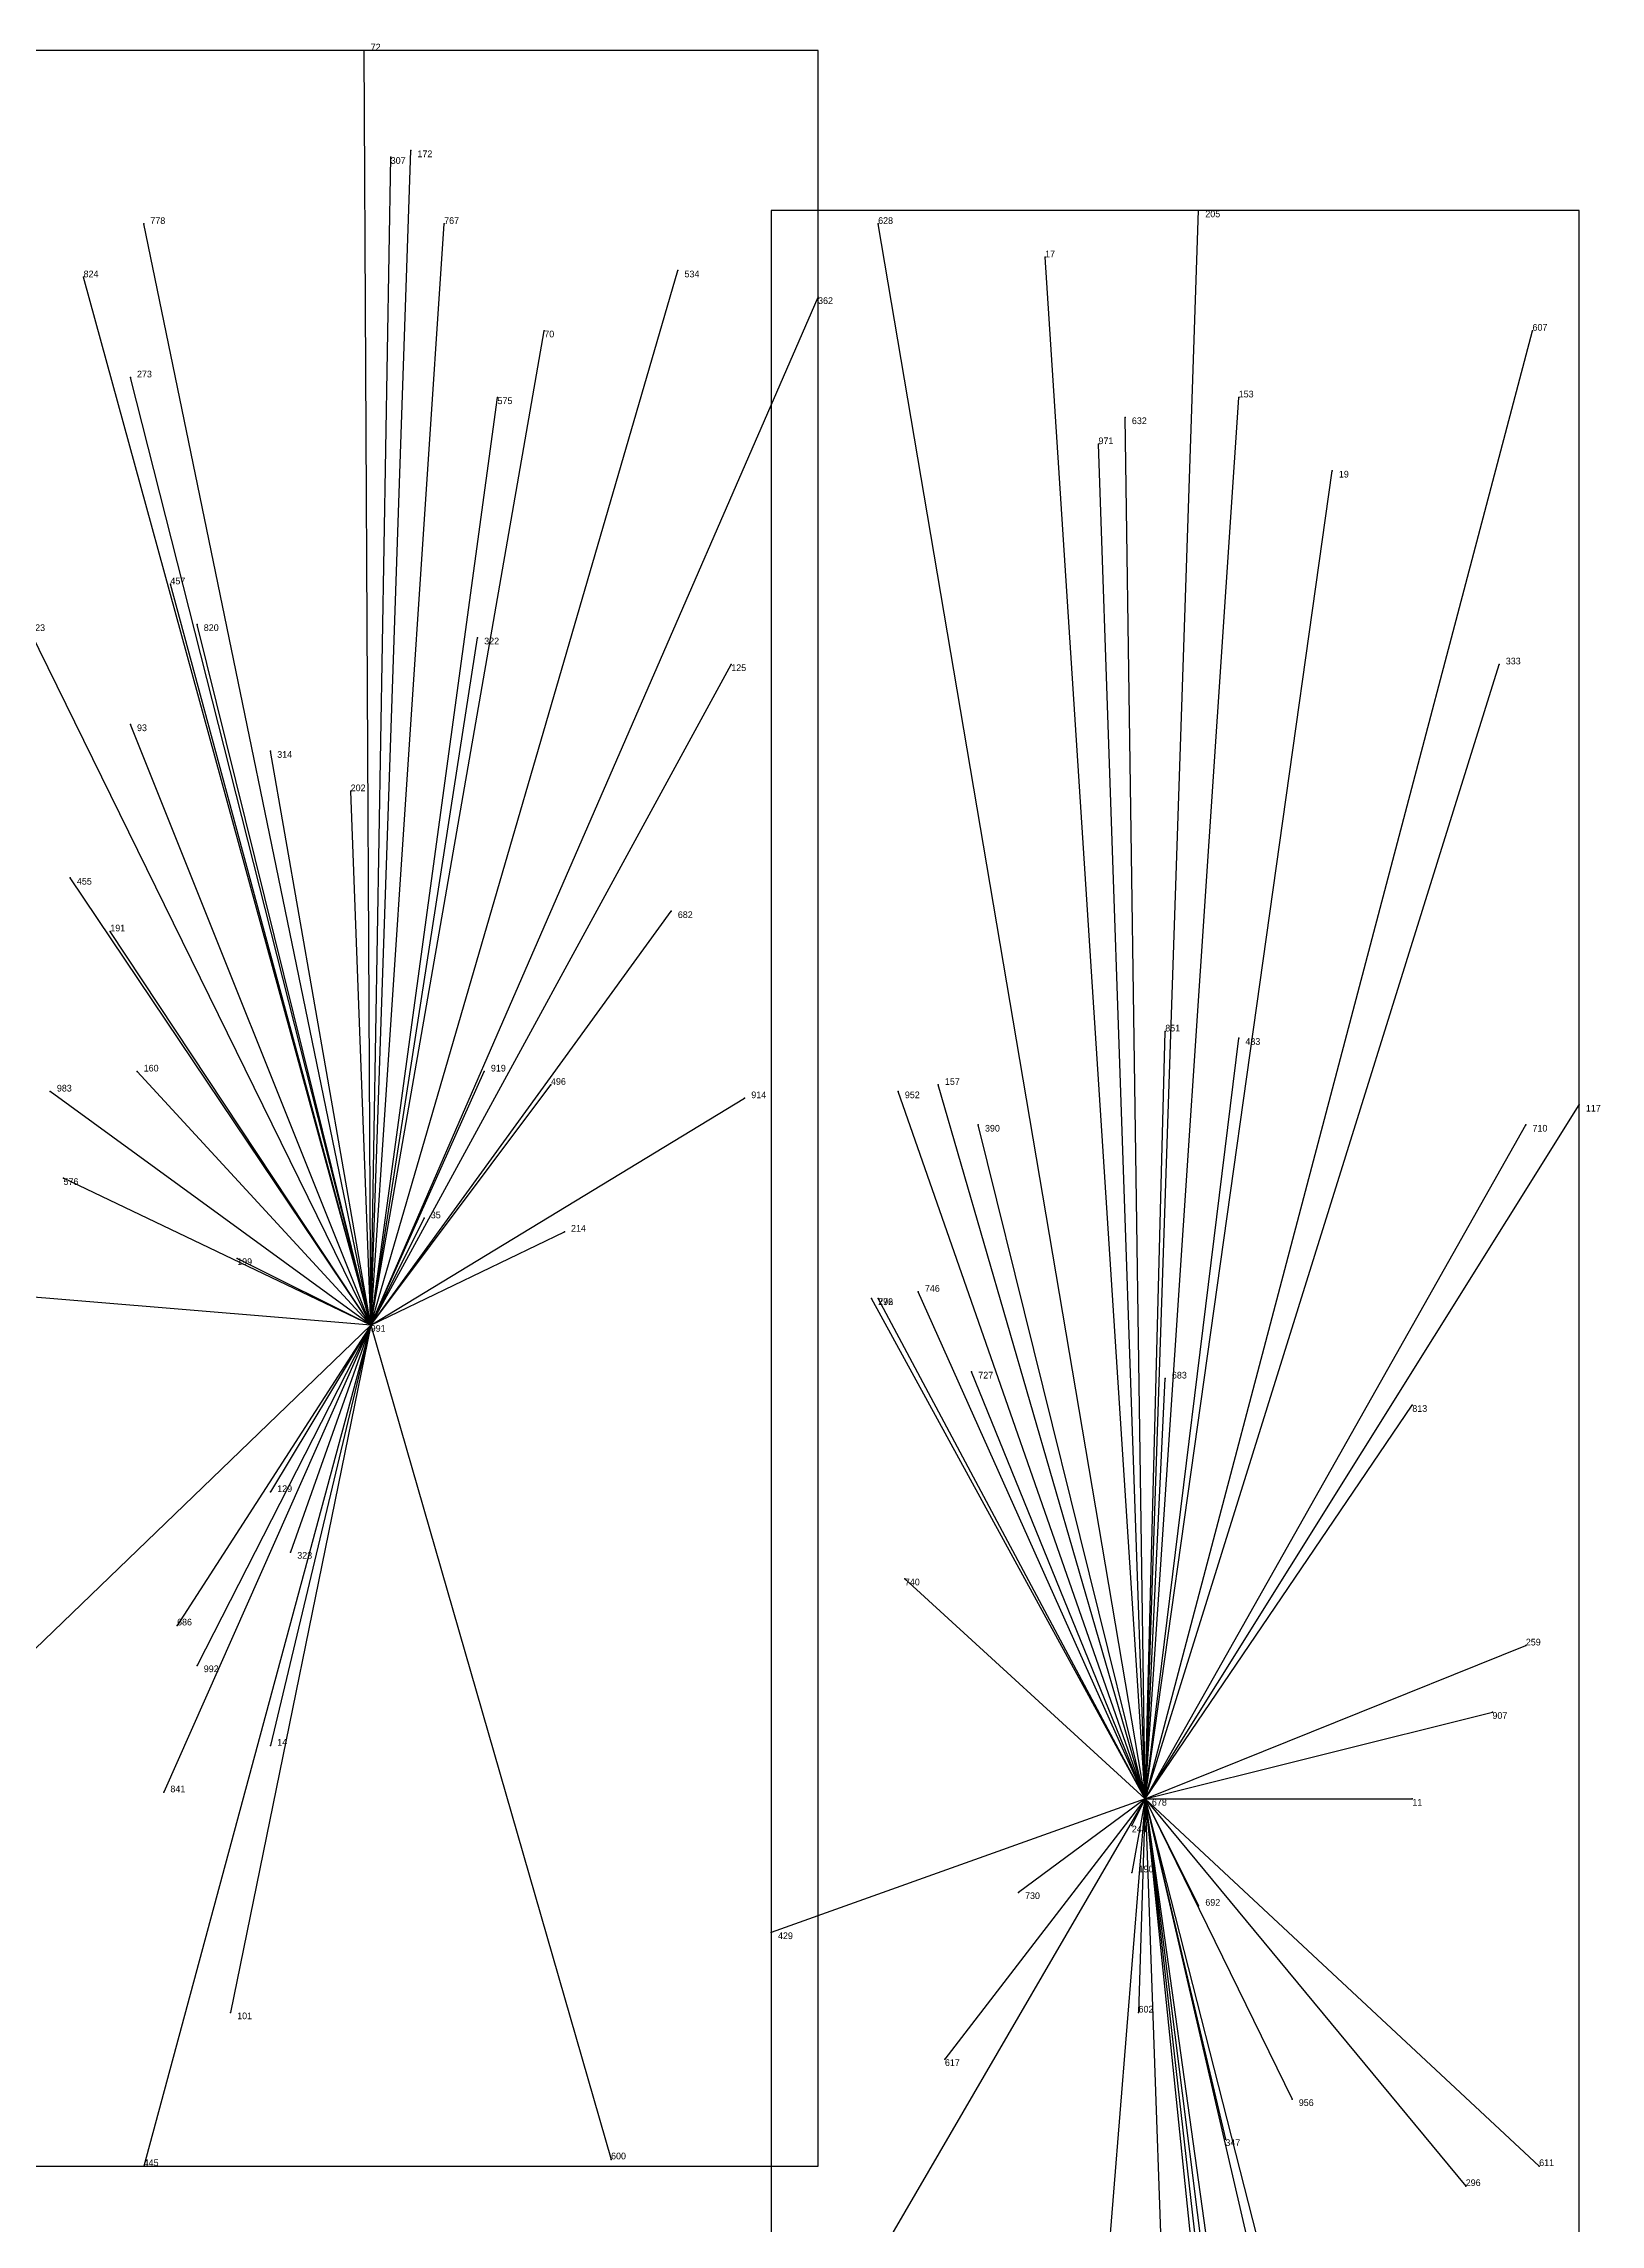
# Model space of a CAD drawing. Extents: x 0 to 1, y 0 to 1.
# Drawn here: x 0.766 to 0.9992, y 0.6623 to 0.989 of the extents above; entities that cross this region are included whole.
import ezdxf

# ---------------------------------------------------------------- set-up
doc = ezdxf.new("R2010")
doc.units = 0
for name, color, linetype in [('Clients', 3, 'CONTINUOUS'), ('Facilities', 3, 'CONTINUOUS'), ('Facilities_lines', 3, 'CONTINUOUS'), ('Min_max_boxes', 1, 'CONTINUOUS'), ('Normals', 1, 'CONTINUOUS'), ('Source_points', 5, 'CONTINUOUS'), ('Text', 3, 'CONTINUOUS')]:
    doc.layers.add(name, color=color, linetype=linetype)

msp = doc.modelspace()

# ---------------------------------------------------------------- linework, layer by layer
at = {"layer": 'Clients', "color": 5}
for p in [(0.814, 0.988), (0.818, 0.972), (0.821, 0.973), (0.939, 0.964), (0.781, 0.962), (0.826, 0.962), (0.891, 0.962), (0.861, 0.955), (0.916, 0.957), (0.772, 0.954), (0.882, 0.951), (0.841, 0.946), (0.989, 0.946), (0.779, 0.939), (0.834, 0.936), (0.945, 0.936), (0.928, 0.933), (0.924, 0.929), (0.959, 0.925), (0.785, 0.908), (0.789, 0.902), (0.831, 0.9), (0.869, 0.896), (0.984, 0.896), (0.779, 0.887), (0.8, 0.883), (0.812, 0.877), (0.77, 0.864), (0.86, 0.859), (0.776, 0.856), (0.934, 0.841), (0.945, 0.84), (0.78, 0.835), (0.832, 0.835), (0.767, 0.832), (0.842, 0.833), (0.871, 0.831), (0.894, 0.832), (0.9, 0.833), (0.996, 0.83), (0.906, 0.827), (0.988, 0.827), (0.769, 0.819), (0.823, 0.813), (0.844, 0.811), (0.795, 0.807), (0.89, 0.801), (0.891, 0.801), (0.897, 0.802), (0.905, 0.79), (0.934, 0.789), (0.971, 0.785), (0.8, 0.772), (0.803, 0.763), (0.895, 0.759), (0.786, 0.752), (0.988, 0.749), (0.789, 0.746), (0.983, 0.739), (0.8, 0.734), (0.784, 0.727), (0.971, 0.726), (0.929, 0.722), (0.929, 0.715), (0.912, 0.712), (0.939, 0.71), (0.875, 0.706), (0.794, 0.694), (0.93, 0.694), (0.901, 0.687), (0.953, 0.681), (0.943, 0.675), (0.781, 0.671), (0.851, 0.672), (0.99, 0.671), (0.979, 0.668)]:
    msp.add_point(p, dxfattribs=at)
at = {"layer": 'Facilities', "color": 3}
for p in [(0.815, 0.797), (0.931, 0.726)]:
    msp.add_point(p, dxfattribs=at)
at = {"layer": 'Facilities_lines', "color": 3}
for p, q in [((0.815, 0.797), (0.814, 0.988)), ((0.815, 0.797), (0.821, 0.973)), ((0.815, 0.797), (0.818, 0.972)), ((0.931, 0.726), (0.939, 0.964)), ((0.815, 0.797), (0.781, 0.962)), ((0.815, 0.797), (0.826, 0.962)), ((0.931, 0.726), (0.891, 0.962)), ((0.815, 0.797), (0.861, 0.955)), ((0.931, 0.726), (0.916, 0.957)), ((0.815, 0.797), (0.772, 0.954)), ((0.815, 0.797), (0.882, 0.951)), ((0.815, 0.797), (0.841, 0.946)), ((0.931, 0.726), (0.989, 0.946)), ((0.815, 0.797), (0.779, 0.939)), ((0.815, 0.797), (0.834, 0.936)), ((0.931, 0.726), (0.945, 0.936)), ((0.931, 0.726), (0.928, 0.933)), ((0.931, 0.726), (0.924, 0.929)), ((0.931, 0.726), (0.959, 0.925)), ((0.815, 0.797), (0.785, 0.908)), ((0.815, 0.797), (0.789, 0.902)), ((0.815, 0.797), (0.764, 0.901)), ((0.815, 0.797), (0.831, 0.9)), ((0.815, 0.797), (0.869, 0.896)), ((0.931, 0.726), (0.984, 0.896)), ((0.815, 0.797), (0.779, 0.887)), ((0.815, 0.797), (0.8, 0.883)), ((0.815, 0.797), (0.812, 0.877)), ((0.815, 0.797), (0.77, 0.864)), ((0.815, 0.797), (0.86, 0.859)), ((0.815, 0.797), (0.776, 0.856)), ((0.931, 0.726), (0.934, 0.841)), ((0.931, 0.726), (0.945, 0.84)), ((0.815, 0.797), (0.78, 0.835)), ((0.815, 0.797), (0.832, 0.835)), ((0.815, 0.797), (0.767, 0.832)), ((0.815, 0.797), (0.842, 0.833)), ((0.815, 0.797), (0.871, 0.831)), ((0.931, 0.726), (0.894, 0.832)), ((0.931, 0.726), (0.9, 0.833)), ((0.931, 0.726), (0.996, 0.83)), ((0.931, 0.726), (0.906, 0.827)), ((0.931, 0.726), (0.988, 0.827)), ((0.815, 0.797), (0.769, 0.819)), ((0.815, 0.797), (0.823, 0.813)), ((0.815, 0.797), (0.844, 0.811)), ((0.815, 0.797), (0.795, 0.807)), ((0.815, 0.797), (0.755, 0.802)), ((0.931, 0.726), (0.89, 0.801)), ((0.931, 0.726), (0.891, 0.801)), ((0.931, 0.726), (0.897, 0.802)), ((0.815, 0.797), (0.758, 0.742)), ((0.815, 0.797), (0.781, 0.671)), ((0.815, 0.797), (0.784, 0.727)), ((0.815, 0.797), (0.786, 0.752)), ((0.815, 0.797), (0.789, 0.746)), ((0.815, 0.797), (0.794, 0.694)), ((0.815, 0.797), (0.8, 0.734)), ((0.815, 0.797), (0.8, 0.772)), ((0.815, 0.797), (0.803, 0.763)), ((0.815, 0.797), (0.851, 0.672)), ((0.931, 0.726), (0.905, 0.79)), ((0.931, 0.726), (0.934, 0.789)), ((0.931, 0.726), (0.971, 0.785)), ((0.931, 0.726), (0.895, 0.759)), ((0.931, 0.726), (0.988, 0.749)), ((0.931, 0.726), (0.983, 0.739)), ((0.931, 0.726), (0.875, 0.706)), ((0.931, 0.726), (0.885, 0.647)), ((0.931, 0.726), (0.901, 0.687)), ((0.931, 0.726), (0.912, 0.712)), ((0.931, 0.726), (0.917, 0.552)), ((0.931, 0.726), (0.929, 0.715)), ((0.931, 0.726), (0.929, 0.722)), ((0.931, 0.726), (0.93, 0.694)), ((0.931, 0.726), (0.971, 0.726)), ((0.931, 0.726), (0.934, 0.64)), ((0.931, 0.726), (0.95, 0.575)), ((0.931, 0.726), (0.959, 0.616)), ((0.931, 0.726), (0.942, 0.619)), ((0.931, 0.726), (0.979, 0.668)), ((0.931, 0.726), (0.952, 0.575)), ((0.931, 0.726), (0.969, 0.562)), ((0.931, 0.726), (0.943, 0.675)), ((0.931, 0.726), (0.99, 0.671)), ((0.931, 0.726), (0.948, 0.576)), ((0.931, 0.726), (0.939, 0.71)), ((0.931, 0.726), (0.953, 0.681))]:
    msp.add_line(p, q, dxfattribs=at)
at = {"layer": 'Min_max_boxes', "color": 1}
for p, q in [((0.882, 0.988), (0.755, 0.988)), ((0.882, 0.988), (0.755, 0.988)), ((0.882, 0.671), (0.882, 0.988)), ((0.882, 0.671), (0.882, 0.988)), ((0.882, 0.988), (0.882, 0.988)), ((0.996, 0.964), (0.875, 0.964)), ((0.875, 0.964), (0.875, 0.552)), ((0.996, 0.964), (0.875, 0.964)), ((0.875, 0.964), (0.875, 0.552)), ((0.875, 0.964), (0.875, 0.964)), ((0.996, 0.552), (0.996, 0.964)), ((0.996, 0.552), (0.996, 0.964)), ((0.996, 0.964), (0.996, 0.964)), ((0.755, 0.671), (0.882, 0.671)), ((0.755, 0.671), (0.882, 0.671)), ((0.882, 0.671), (0.882, 0.671))]:
    msp.add_line(p, q, dxfattribs=at)
at = {"layer": 'Normals', "color": 1}
for p, q in [((0.814, 0.988), (0.814, 0.988, 0.1)), ((0.818, 0.972), (0.818, 0.972, 0.1)), ((0.821, 0.973), (0.821, 0.973, 0.1)), ((0.939, 0.964), (0.939, 0.964, 0.1)), ((0.781, 0.962), (0.781, 0.962, 0.1)), ((0.826, 0.962), (0.826, 0.962, 0.1)), ((0.891, 0.962), (0.891, 0.962, 0.1)), ((0.861, 0.955), (0.861, 0.955, 0.1)), ((0.916, 0.957), (0.916, 0.957, 0.1)), ((0.772, 0.954), (0.772, 0.954, 0.1)), ((0.882, 0.951), (0.882, 0.951, 0.1)), ((0.841, 0.946), (0.841, 0.946, 0.1)), ((0.989, 0.946), (0.989, 0.946, 0.1)), ((0.779, 0.939), (0.779, 0.939, 0.1)), ((0.834, 0.936), (0.834, 0.936, 0.1)), ((0.945, 0.936), (0.945, 0.936, 0.1)), ((0.928, 0.933), (0.928, 0.933, 0.1)), ((0.924, 0.929), (0.924, 0.929, 0.1)), ((0.959, 0.925), (0.959, 0.925, 0.1)), ((0.785, 0.908), (0.785, 0.908, 0.1)), ((0.789, 0.902), (0.789, 0.902, 0.1)), ((0.831, 0.9), (0.831, 0.9, 0.1)), ((0.869, 0.896), (0.869, 0.896, 0.1)), ((0.984, 0.896), (0.984, 0.896, 0.1)), ((0.779, 0.887), (0.779, 0.887, 0.1)), ((0.8, 0.883), (0.8, 0.883, 0.1)), ((0.812, 0.877), (0.812, 0.877, 0.1)), ((0.77, 0.864), (0.77, 0.864, 0.1)), ((0.86, 0.859), (0.86, 0.859, 0.1)), ((0.776, 0.856), (0.776, 0.856, 0.1)), ((0.934, 0.841), (0.934, 0.841, 0.1)), ((0.945, 0.84), (0.945, 0.84, 0.1)), ((0.78, 0.835), (0.78, 0.835, 0.1)), ((0.832, 0.835), (0.832, 0.835, 0.1)), ((0.767, 0.832), (0.767, 0.832, 0.1)), ((0.842, 0.833), (0.842, 0.833, 0.1)), ((0.871, 0.831), (0.871, 0.831, 0.1)), ((0.894, 0.832), (0.894, 0.832, 0.1)), ((0.9, 0.833), (0.9, 0.833, 0.1)), ((0.996, 0.83), (0.996, 0.83, 0.1)), ((0.906, 0.827), (0.906, 0.827, 0.1)), ((0.988, 0.827), (0.988, 0.827, 0.1)), ((0.769, 0.819), (0.769, 0.819, 0.1)), ((0.823, 0.813), (0.823, 0.813, 0.1)), ((0.844, 0.811), (0.844, 0.811, 0.1)), ((0.795, 0.807), (0.795, 0.807, 0.1)), ((0.89, 0.801), (0.89, 0.801, 0.1)), ((0.891, 0.801), (0.891, 0.801, 0.1)), ((0.897, 0.802), (0.897, 0.802, 0.1)), ((0.815, 0.797), (0.815, 0.797, 0.1)), ((0.905, 0.79), (0.905, 0.79, 0.1)), ((0.934, 0.789), (0.934, 0.789, 0.1)), ((0.971, 0.785), (0.971, 0.785, 0.1)), ((0.8, 0.772), (0.8, 0.772, 0.1)), ((0.803, 0.763), (0.803, 0.763, 0.1)), ((0.895, 0.759), (0.895, 0.759, 0.1)), ((0.786, 0.752), (0.786, 0.752, 0.1)), ((0.988, 0.749), (0.988, 0.749, 0.1)), ((0.789, 0.746), (0.789, 0.746, 0.1)), ((0.983, 0.739), (0.983, 0.739, 0.1)), ((0.8, 0.734), (0.8, 0.734, 0.1)), ((0.784, 0.727), (0.784, 0.727, 0.1)), ((0.931, 0.726), (0.931, 0.726, 0.1)), ((0.971, 0.726), (0.971, 0.726, 0.1)), ((0.929, 0.722), (0.929, 0.722, 0.1)), ((0.929, 0.715), (0.929, 0.715, 0.1)), ((0.912, 0.712), (0.912, 0.712, 0.1)), ((0.939, 0.71), (0.939, 0.71, 0.1)), ((0.875, 0.706), (0.875, 0.706, 0.1)), ((0.794, 0.694), (0.794, 0.694, 0.1)), ((0.93, 0.694), (0.93, 0.694, 0.1)), ((0.901, 0.687), (0.901, 0.687, 0.1)), ((0.953, 0.681), (0.953, 0.681, 0.1)), ((0.943, 0.675), (0.943, 0.675, 0.1)), ((0.781, 0.671), (0.781, 0.671, 0.1)), ((0.851, 0.672), (0.851, 0.672, 0.1)), ((0.99, 0.671), (0.99, 0.671, 0.1)), ((0.979, 0.668), (0.979, 0.668, 0.1))]:
    msp.add_line(p, q, dxfattribs=at)
at = {"layer": 'Source_points', "color": 5}
for p in [(0.814, 0.988), (0.818, 0.972), (0.821, 0.973), (0.939, 0.964), (0.781, 0.962), (0.826, 0.962), (0.891, 0.962), (0.861, 0.955), (0.916, 0.957), (0.772, 0.954), (0.882, 0.951), (0.841, 0.946), (0.989, 0.946), (0.779, 0.939), (0.834, 0.936), (0.945, 0.936), (0.928, 0.933), (0.924, 0.929), (0.959, 0.925), (0.785, 0.908), (0.789, 0.902), (0.831, 0.9), (0.869, 0.896), (0.984, 0.896), (0.779, 0.887), (0.8, 0.883), (0.812, 0.877), (0.77, 0.864), (0.86, 0.859), (0.776, 0.856), (0.934, 0.841), (0.945, 0.84), (0.78, 0.835), (0.832, 0.835), (0.767, 0.832), (0.842, 0.833), (0.871, 0.831), (0.894, 0.832), (0.9, 0.833), (0.996, 0.83), (0.906, 0.827), (0.988, 0.827), (0.769, 0.819), (0.823, 0.813), (0.844, 0.811), (0.795, 0.807), (0.89, 0.801), (0.891, 0.801), (0.897, 0.802), (0.815, 0.797), (0.905, 0.79), (0.934, 0.789), (0.971, 0.785), (0.8, 0.772), (0.803, 0.763), (0.895, 0.759), (0.786, 0.752), (0.988, 0.749), (0.789, 0.746), (0.983, 0.739), (0.8, 0.734), (0.784, 0.727), (0.931, 0.726), (0.971, 0.726), (0.929, 0.722), (0.929, 0.715), (0.912, 0.712), (0.939, 0.71), (0.875, 0.706), (0.794, 0.694), (0.93, 0.694), (0.901, 0.687), (0.953, 0.681), (0.943, 0.675), (0.781, 0.671), (0.851, 0.672), (0.99, 0.671), (0.979, 0.668)]:
    msp.add_point(p, dxfattribs=at)

# ---------------------------------------------------------------- texts
at = {"layer": 'Text', "color": 3}
for s, p in [('72', (0.815, 0.988)), ('307', (0.818, 0.971)), ('172', (0.822, 0.972)), ('205', (0.94, 0.963)), ('778', (0.782, 0.962)), ('767', (0.826, 0.962)), ('628', (0.891, 0.962)), ('17', (0.916, 0.957)), ('824', (0.772, 0.954)), ('534', (0.862, 0.954)), ('362', (0.882, 0.95)), ('70', (0.841, 0.945)), ('607', (0.989, 0.946)), ('273', (0.78, 0.939)), ('575', (0.834, 0.935)), ('153', (0.945, 0.936)), ('632', (0.929, 0.932)), ('971', (0.924, 0.929)), ('19', (0.96, 0.924)), ('457', (0.785, 0.908)), ('523', (0.764, 0.901)), ('820', (0.79, 0.901)), ('322', (0.832, 0.899)), ('125', (0.869, 0.895)), ('333', (0.985, 0.896)), ('93', (0.78, 0.886)), ('314', (0.801, 0.882)), ('202', (0.812, 0.877)), ('455', (0.771, 0.863)), ('191', (0.776, 0.856)), ('682', (0.861, 0.858)), ('851', (0.934, 0.841)), ('483', (0.946, 0.839)), ('160', (0.781, 0.835)), ('919', (0.833, 0.835)), ('496', (0.842, 0.833)), ('157', (0.901, 0.833)), ('983', (0.768, 0.832)), ('914', (0.872, 0.831)), ('952', (0.895, 0.831)), ('117', (0.997, 0.829)), ('390', (0.907, 0.826)), ('710', (0.989, 0.826)), ('576', (0.769, 0.818)), ('35', (0.824, 0.813)), ('214', (0.845, 0.811)), ('199', (0.795, 0.806)), ('276', (0.891, 0.8)), ('792', (0.891, 0.8)), ('746', (0.898, 0.802)), ('991', (0.815, 0.796)), ('727', (0.906, 0.789)), ('683', (0.935, 0.789)), ('813', (0.971, 0.784)), ('129', (0.801, 0.772)), ('323', (0.804, 0.762)), ('740', (0.895, 0.758)), ('686', (0.786, 0.752)), ('259', (0.988, 0.749)), ('992', (0.79, 0.745)), ('907', (0.983, 0.738)), ('14', (0.801, 0.734)), ('841', (0.785, 0.727)), ('678', (0.932, 0.725)), ('11', (0.971, 0.725)), ('244', (0.929, 0.721)), ('190', (0.93, 0.715)), ('730', (0.913, 0.711)), ('692', (0.94, 0.71)), ('429', (0.876, 0.705)), ('101', (0.795, 0.693)), ('602', (0.93, 0.694)), ('617', (0.901, 0.686)), ('956', (0.954, 0.68)), ('347', (0.943, 0.674)), ('445', (0.781, 0.671)), ('600', (0.851, 0.672)), ('611', (0.99, 0.671)), ('296', (0.979, 0.668))]:
    msp.add_text(s, height=0.001, dxfattribs=at).set_placement(p)

doc.saveas('drawing.dxf')
